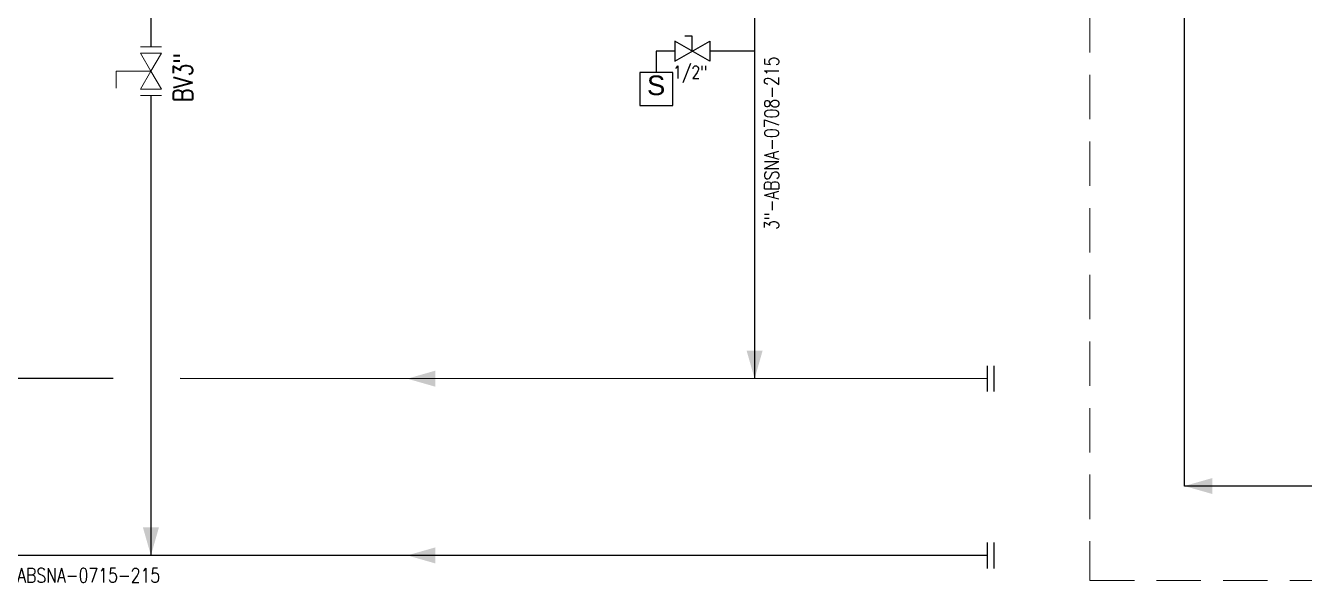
# Model space of a CAD drawing. Extents: x -29512 to 147477, y -5232 to 39709.
# Drawn here: x 140799 to 140849.4, y 9152 to 9173.9 of the extents above; entities that cross this region are included whole.
import ezdxf
from ezdxf.enums import TextEntityAlignment as Align

# ---------------------------------------------------------------- set-up
doc = ezdxf.new("R2010")
doc.units = 0
doc.linetypes.add('HIDDEN', pattern=[0.375, 0.25, -0.125])
doc.layers.get('0').update_dxf_attribs({"linetype": 'CONTINUOUS'})
for name, color, linetype in [('DIMENSION', 3, 'CONTINUOUS'), ('NUVOLA', 6, 'CONTINUOUS'), ('P-707D', 7, 'CONTINUOUS'), ('RED', 1, 'CONTINUOUS'), ('S', 7, 'CONTINUOUS')]:
    doc.layers.add(name, color=color, linetype=linetype)
doc.layers.add('FITTING', color=7, linetype='CONTINUOUS', lineweight=13)
doc.layers.add('TAG', color=140, linetype='CONTINUOUS', lineweight=13)
doc.styles.add('A3', font='arial.ttf', dxfattribs={"height": 0.3})
doc.styles.add('Romans100', font='romans.shx', dxfattribs={"width": 0.8, "height": 200})
doc.styles.add('S', font='ITALIC', dxfattribs={"height": 6})
doc.styles.add('S25', font='SIMPLEX', dxfattribs={"width": 0.8, "height": 0.25})

# ---------------------------------------------------------------- blocks, each defined once
blk = doc.blocks.new('PRESA', base_point=(1.75, 0.1))
for p, q in [((1.5, 0.1), (1.5, 0.6)), ((1.5, 0.6), (2, 0.6)), ((2, 0.6), (2, 0.1)), ((2, 0.1), (1.5, 0.1))]:
    blk.add_line(p, q)
at = {"style": 'S', "width": 1.2}
blk.add_attdef('1', text='', height=0.3, dxfattribs=at).set_placement((1.75, 0.2), align=Align.CENTER)
blk = doc.blocks.new('FRECC2', base_point=(19.5, 44))
at = {"layer": 'RED'}
blk.add_solid([(19.5, 44), (19.85, 44.1), (19.85, 43.9)], dxfattribs=at)

msp = doc.modelspace()

# ---------------------------------------------------------------- linework, layer by layer
for p, q in [((140825.2897, 9173.5096), (140824.9946, 9173.5096)), ((140825.2897, 9172.9195), (140825.2897, 9173.5096)), ((140824.6012, 9173.3129), (140824.6012, 9172.5261)), ((140824.6012, 9172.5261), (140825.9782, 9173.3129)), ((140825.9782, 9172.5261), (140824.6012, 9173.3129)), ((140825.9782, 9173.3129), (140825.9782, 9172.5261))]:
    msp.add_line(p, q)
at = {"color": 7, "lineweight": 20}
for p in [(140802.5894, 9171.4656), (140803.9548, 9172.131)]:
    msp.add_line(p, (140802.5894, 9172.131), dxfattribs=at)
at = {"layer": 'DIMENSION', "color": 4, "linetype": 'HIDDEN', "lineweight": 13, "ltscale": 7}
for p, q in [((140840.9627, 9216.6099), (140840.9627, 9152.0645)), ((140840.9627, 9152.0645), (140893.685, 9152.0645))]:
    msp.add_line(p, q, dxfattribs=at)
at = {"layer": 'DIMENSION', "color": 0, "linetype": 'ByBlock', "ltscale": 0.5}
for p, q in [((140803.9548, 9177.4464), (140803.9548, 9173.0922)), ((140824.6012, 9172.9195), (140823.8723, 9172.9195)), ((140823.8723, 9172.9195), (140823.8723, 9172.0738)), ((140827.748, 9172.9195), (140825.9782, 9172.9195)), ((140803.9548, 9171.1699), (140803.9548, 9153.0526)), ((140836.9134, 9160.5251), (140836.9134, 9159.5063)), ((140837.175, 9160.5251), (140837.175, 9159.5063)), ((140836.9134, 9153.562), (140836.9134, 9152.5432)), ((140837.175, 9153.562), (140837.175, 9152.5432))]:
    msp.add_line(p, q, dxfattribs=at)
at = {"layer": 'FITTING', "lineweight": 20}
for p, q in [((140803.5426, 9173.0922), (140804.3669, 9173.0922)), ((140803.5426, 9171.1699), (140804.3669, 9171.1699))]:
    msp.add_line(p, q, dxfattribs=at)
for points in [[(140803.9548, 9172.131), (140803.5426, 9172.8449), (140804.3669, 9172.8449)], [(140803.9548, 9172.131), (140803.5426, 9171.4172), (140804.3669, 9171.4172)]]:
    msp.add_lwpolyline(points, close=True, dxfattribs=at)
at = {"layer": 'NUVOLA', "color": 1}
for p, q in [((140844.6845, 9155.7864), (140844.6845, 9219.4002)), ((140897.4068, 9155.7864), (140844.6845, 9155.7864))]:
    msp.add_line(p, q, dxfattribs=at)
msp.add_solid([(140844.6845, 9155.7864), (140845.786, 9156.1011), (140845.786, 9155.4716)], dxfattribs=at)
at = {"layer": 'P-707D', "color": 1, "lineweight": 25}
for p, q in [((140827.748, 9176.5932), (140827.748, 9160.0157)), ((140802.4651, 9160.0167), (140772.9703, 9160.0176)), ((140836.9134, 9160.0157), (140805.1057, 9160.0166))]:
    msp.add_line(p, q, dxfattribs=at)
at = {"layer": 'P-707D'}
msp.add_line((140836.9134, 9153.0526), (140704.3417, 9153.0615), dxfattribs=at)
at = {"layer": 'RED', "color": 0}
for points in [[(140803.9548, 9153.0526), (140804.2695, 9154.1541), (140803.6401, 9154.1541)], [(140814.0574, 9153.0526), (140815.1589, 9152.7379), (140815.1589, 9153.3673)]]:
    msp.add_solid(points, dxfattribs=at)

# ---------------------------------------------------------------- block references
ref = msp.add_blockref('PRESA', (140823.8723, 9170.7831), dxfattribs=dict(xscale=-2.581460861898449, yscale=2.581460861912547, zscale=2.581460861912586))
ref.add_attrib('1', 'S', dxfattribs={"height": 0.7744, "style": 'A3'}).set_placement((140823.8661, 9171.1858), align=Align.CENTER)
at = {"zscale": 3.147229885305824}
for p, xscale, yscale, rotation in [((140827.748, 9160.0157), -3.147229885305933, 3.147229885305933, 270), ((140814.0574, 9160.0157), -3.147229885304114, 3.147229885304114, 180)]:
    msp.add_blockref('FRECC2', p, dxfattribs=dict(at, xscale=xscale, yscale=yscale, rotation=rotation))

# ---------------------------------------------------------------- texts
at = {"layer": 'S', "color": 2, "style": 'S25', "width": 0.8}
msp.add_text('3"-ABSNA-0708-215', height=0.5646, rotation=90, dxfattribs=at).set_placement((140828.6991, 9172.7086), align=Align.RIGHT)
at = {"layer": 'S', "style": 'S25', "width": 0.8}
msp.add_text('1/2"', height=0.5, dxfattribs=at).set_placement((140825.8747, 9171.8375), align=Align.RIGHT)
at = {"layer": 'S', "color": 2, "style": 'S25', "width": 0.8}
msp.add_text('4"-ABSNA-0715-215', height=0.5646, dxfattribs=at).set_placement((140804.3168, 9151.9888), align=Align.RIGHT)
at = {"layer": 'TAG', "color": 6, "lineweight": 20, "insert": (140805.215, 9171.8807), "char_height": 0.75, "width": 7.302947, "attachment_point": 5, "rotation": 90, "style": 'Romans100'}
msp.add_mtext('{BV3"}', dxfattribs=at)

doc.saveas('drawing.dxf')
